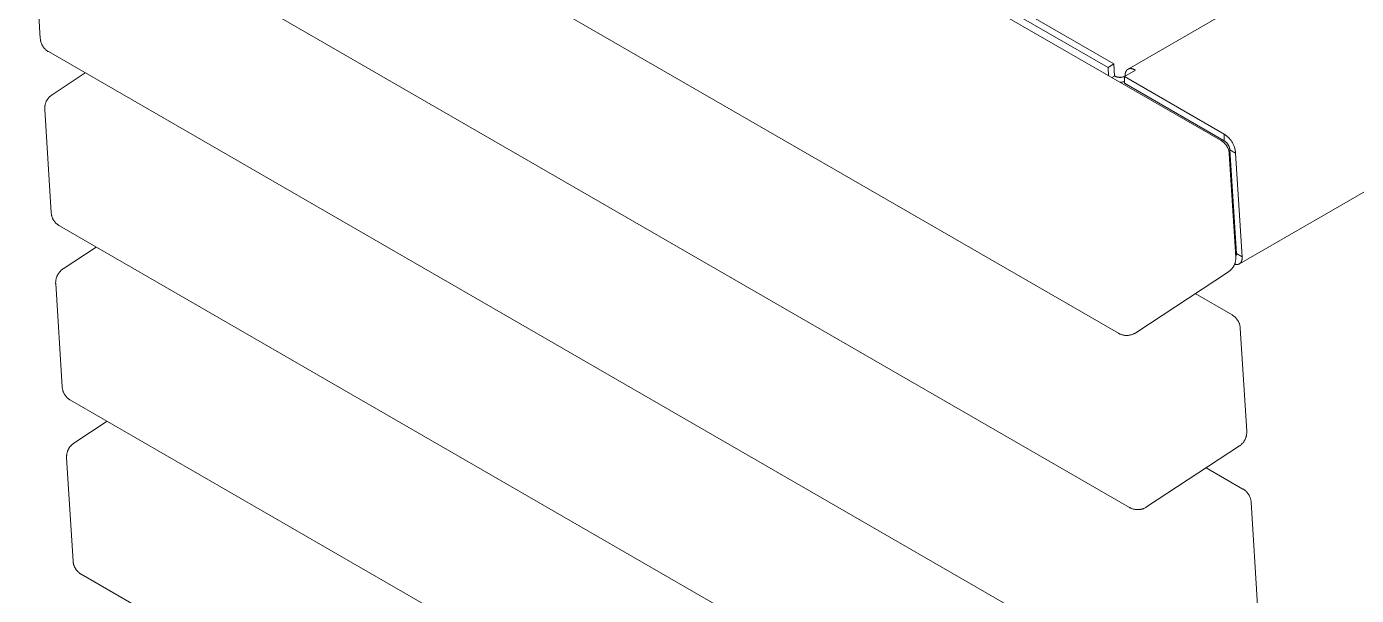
# Model space of a CAD drawing. Header units: inches. Extents: x 7 to 162, y -1 to 92.
# Drawn here: x 138.35 to 151.11, y 60.6 to 66.06 of the extents above; entities that cross this region are included whole.
import ezdxf

# ---------------------------------------------------------------- set-up
doc = ezdxf.new("R2010")
doc.units = ezdxf.units.IN
doc.layers.add('ZANO_R', color=7, linetype='Continuous', lineweight=0)

msp = doc.modelspace()

# ---------------------------------------------------------------- linework, layer by layer
at = {"layer": 'ZANO_R'}
for p, q in [((148.91989, 65.65465), (158.95943, 71.45098)), ((139.33887, 71.01437), (149.81145, 64.96803)), ((148.7275, 65.66857), (140.47199, 70.43489)), ((140.52756, 70.47146), (148.78307, 65.70514)), ((161.00943, 70.14944), (149.98794, 63.78618)), ((148.82695, 63.11924), (138.35437, 69.16559)), ((148.93187, 61.44733), (138.45929, 67.49368)), ((138.48574, 65.94835), (138.42356, 66.93911)), ((138.48616, 65.94302), (138.48574, 65.94835)), ((138.48677, 65.9377), (138.48616, 65.94302)), ((138.48756, 65.93241), (138.48677, 65.9377)), ((138.48852, 65.92715), (138.48756, 65.93241)), ((138.48966, 65.92192), (138.48852, 65.92715)), ((138.49098, 65.91674), (138.48966, 65.92192)), ((138.49248, 65.91161), (138.49098, 65.91674)), ((138.49415, 65.90652), (138.49248, 65.91161)), ((138.49599, 65.9015), (138.49415, 65.90652)), ((138.498, 65.89654), (138.49599, 65.9015)), ((138.50018, 65.89166), (138.498, 65.89654)), ((138.50252, 65.88685), (138.50018, 65.89166)), ((138.50502, 65.88212), (138.50252, 65.88685)), ((138.50768, 65.87748), (138.50502, 65.88212)), ((138.5105, 65.87294), (138.50768, 65.87748)), ((138.51347, 65.86849), (138.5105, 65.87294)), ((138.51659, 65.86415), (138.51347, 65.86849)), ((138.51986, 65.85991), (138.51659, 65.86415)), ((138.52326, 65.85579), (138.51986, 65.85991)), ((138.52681, 65.85178), (138.52326, 65.85579)), ((138.53049, 65.8479), (138.52681, 65.85178)), ((138.5343, 65.84415), (138.53049, 65.8479)), ((138.53823, 65.84052), (138.5343, 65.84415)), ((138.54229, 65.83703), (138.53823, 65.84052)), ((138.54646, 65.83369), (138.54229, 65.83703)), ((138.55074, 65.83048), (138.54646, 65.83369)), ((138.55513, 65.82742), (138.55074, 65.83048)), ((138.55962, 65.82452), (138.55513, 65.82742)), ((138.56421, 65.82177), (138.55962, 65.82452)), ((149.03678, 59.77542), (138.56421, 65.82177)), ((148.78307, 65.70514), (148.7275, 65.66857)), ((148.79047, 65.5872), (148.78307, 65.70514)), ((138.59911, 65.40868), (138.91716, 65.61799)), ((148.7275, 65.66857), (148.73237, 65.59103)), ((148.76474, 65.57234), (148.79047, 65.5872)), ((148.79386, 65.58556), (148.79047, 65.5872)), ((148.7973, 65.58404), (148.79386, 65.58556)), ((148.80079, 65.58263), (148.7973, 65.58404)), ((148.80432, 65.58134), (148.80079, 65.58263)), ((148.8079, 65.58018), (148.80432, 65.58134)), ((148.81151, 65.57913), (148.8079, 65.58018)), ((148.81516, 65.5782), (148.81151, 65.57913)), ((148.81884, 65.5774), (148.81516, 65.5782)), ((148.82254, 65.57673), (148.81884, 65.5774)), ((148.82626, 65.57617), (148.82254, 65.57673)), ((148.83, 65.57575), (148.82626, 65.57617)), ((148.83375, 65.57545), (148.83, 65.57575)), ((148.83751, 65.57528), (148.83375, 65.57545)), ((148.84127, 65.57523), (148.83751, 65.57528)), ((148.84503, 65.57531), (148.84127, 65.57523)), ((148.84879, 65.57552), (148.84503, 65.57531)), ((148.85253, 65.57585), (148.84879, 65.57552)), ((148.85627, 65.57632), (148.85253, 65.57585)), ((148.85998, 65.5769), (148.85627, 65.57632)), ((148.86368, 65.57761), (148.85998, 65.5769)), ((148.86735, 65.57845), (148.86368, 65.57761)), ((148.87098, 65.57941), (148.86735, 65.57845)), ((148.87459, 65.58049), (148.87098, 65.57941)), ((148.87815, 65.58169), (148.87459, 65.58049)), ((148.88168, 65.58301), (148.87815, 65.58169)), ((148.88515, 65.58445), (148.88168, 65.58301)), ((148.88348, 65.58301), (148.9893, 65.64411)), ((148.88348, 65.51869), (148.88348, 65.58301)), ((149.84161, 65.02983), (148.88348, 65.58301)), ((148.88858, 65.58601), (148.88515, 65.58445)), ((148.89076, 65.59282), (148.8908, 65.5956)), ((148.89079, 65.59005), (148.89076, 65.59282)), ((148.89087, 65.58727), (148.89079, 65.59005)), ((148.8908, 65.5956), (148.8909, 65.59837)), ((148.8909, 65.59837), (148.89106, 65.60114)), ((148.89106, 65.60114), (148.89129, 65.6039)), ((148.89129, 65.6039), (148.8916, 65.60666)), ((148.8916, 65.60666), (148.89198, 65.60941)), ((148.89198, 65.60941), (148.89237, 65.61183)), ((148.89237, 65.61183), (148.89283, 65.61424)), ((148.89283, 65.61424), (148.89336, 65.61664)), ((148.89336, 65.61664), (148.89396, 65.61902)), ((148.89396, 65.61902), (148.89462, 65.62138)), ((148.89462, 65.62138), (148.89536, 65.62372)), ((148.89536, 65.62372), (148.89618, 65.62604)), ((148.89618, 65.62604), (148.89661, 65.62718)), ((148.89661, 65.62718), (148.89707, 65.62832)), ((148.89707, 65.62832), (148.89794, 65.63032)), ((148.89794, 65.63032), (148.89887, 65.6323)), ((148.89887, 65.6323), (148.89936, 65.63327)), ((148.89936, 65.63327), (148.89987, 65.63424)), ((148.89987, 65.63424), (148.90039, 65.63519)), ((148.90039, 65.63519), (148.90093, 65.63614)), ((148.90093, 65.63614), (148.90149, 65.63707)), ((148.90149, 65.63707), (148.90207, 65.638)), ((148.90207, 65.638), (148.90267, 65.63891)), ((148.90267, 65.63891), (148.90328, 65.63981)), ((148.90328, 65.63981), (148.90392, 65.64069)), ((148.90392, 65.64069), (148.90457, 65.64157)), ((148.90457, 65.64157), (148.90524, 65.64243)), ((148.90524, 65.64243), (148.90592, 65.64327)), ((148.90592, 65.64327), (148.90658, 65.64404)), ((148.90658, 65.64404), (148.90725, 65.64479)), ((148.90725, 65.64479), (148.90793, 65.64553)), ((148.90793, 65.64553), (148.90864, 65.64626)), ((148.90864, 65.64626), (148.90935, 65.64697)), ((148.90935, 65.64697), (148.91008, 65.64766)), ((148.91008, 65.64766), (148.91083, 65.64834)), ((148.91083, 65.64834), (148.91159, 65.64901)), ((148.91159, 65.64901), (148.91237, 65.64965)), ((148.91237, 65.64965), (148.91315, 65.65028)), ((148.91315, 65.65028), (148.91396, 65.65089)), ((148.91396, 65.65089), (148.91477, 65.65149)), ((148.91477, 65.65149), (148.9156, 65.65206)), ((148.9156, 65.65206), (148.91644, 65.65261)), ((148.91644, 65.65261), (148.9173, 65.65315)), ((148.9173, 65.65315), (148.91816, 65.65366)), ((148.91816, 65.65366), (148.91904, 65.65415)), ((148.91904, 65.65415), (148.91993, 65.65463)), ((148.91993, 65.65463), (148.92083, 65.65508)), ((148.92083, 65.65508), (148.92174, 65.65551)), ((148.92174, 65.65551), (148.92266, 65.65592)), ((148.92266, 65.65592), (148.92359, 65.65631)), ((148.92359, 65.65631), (148.92453, 65.65668)), ((148.92453, 65.65668), (148.92548, 65.65703)), ((148.92548, 65.65703), (148.92644, 65.65735)), ((148.92644, 65.65735), (148.9274, 65.65766)), ((148.9274, 65.65766), (148.92836, 65.65795)), ((148.92836, 65.65795), (148.92934, 65.65821)), ((148.92934, 65.65821), (148.93032, 65.65846)), ((148.93032, 65.65846), (148.9313, 65.65868)), ((148.9313, 65.65868), (148.93229, 65.65888)), ((148.93229, 65.65888), (148.93328, 65.65906)), ((148.93328, 65.65906), (148.93436, 65.65924)), ((148.93436, 65.65924), (148.93544, 65.65939)), ((148.93544, 65.65939), (148.93652, 65.65952)), ((148.93652, 65.65952), (148.9376, 65.65962)), ((148.9376, 65.65962), (148.93869, 65.6597)), ((148.93869, 65.6597), (148.93978, 65.65976)), ((148.93978, 65.65976), (148.94086, 65.6598)), ((148.94086, 65.6598), (148.94195, 65.65982)), ((148.94195, 65.65982), (148.94304, 65.65982)), ((148.94304, 65.65982), (148.94413, 65.65979)), ((148.94413, 65.65979), (148.94522, 65.65975)), ((148.94522, 65.65975), (148.94631, 65.65969)), ((148.94631, 65.65969), (148.94849, 65.65951)), ((148.94849, 65.65951), (148.95065, 65.65926)), ((148.95065, 65.65926), (148.95187, 65.65908)), ((148.95187, 65.65908), (148.95308, 65.65889)), ((148.95308, 65.65889), (148.95549, 65.65844)), ((148.95549, 65.65844), (148.95789, 65.65791)), ((148.95789, 65.65791), (148.96027, 65.65731)), ((148.96027, 65.65731), (148.96263, 65.65663)), ((148.96263, 65.65663), (148.96497, 65.65589)), ((148.96497, 65.65589), (148.96728, 65.65508)), ((148.96728, 65.65508), (148.96958, 65.65421)), ((148.96958, 65.65421), (148.97215, 65.65317)), ((148.97215, 65.65317), (148.97469, 65.65205)), ((148.97469, 65.65205), (148.9772, 65.65087)), ((148.9772, 65.65087), (148.97968, 65.64963)), ((148.97968, 65.64963), (148.98213, 65.64833)), ((148.98213, 65.64833), (148.98455, 65.64697)), ((148.98455, 65.64697), (148.98694, 65.64556)), ((148.98694, 65.64556), (148.9893, 65.64411)), ((148.84611, 65.52976), (148.8386, 65.5297)), ((148.85362, 65.53003), (148.84611, 65.52976)), ((148.86112, 65.53053), (148.85362, 65.53003)), ((148.8686, 65.53125), (148.86112, 65.53053)), ((148.87605, 65.53219), (148.8686, 65.53125)), ((148.88348, 65.53335), (148.87605, 65.53219)), ((149.84161, 64.96551), (148.88348, 65.51869)), ((138.53057, 65.30446), (138.53159, 65.3097)), ((138.53159, 65.3097), (138.53278, 65.31491)), ((138.53278, 65.31491), (138.53416, 65.32008)), ((138.53416, 65.32008), (138.5357, 65.32519)), ((138.5357, 65.32519), (138.53742, 65.33025)), ((138.53742, 65.33025), (138.53931, 65.33525)), ((138.53931, 65.33525), (138.54137, 65.34018)), ((138.54137, 65.34018), (138.54359, 65.34504)), ((138.54359, 65.34504), (138.54598, 65.34982)), ((138.54598, 65.34982), (138.54852, 65.35452)), ((138.54852, 65.35452), (138.55123, 65.35913)), ((138.55123, 65.35913), (138.55409, 65.36364)), ((138.55409, 65.36364), (138.5571, 65.36806)), ((138.5571, 65.36806), (138.56026, 65.37237)), ((138.56026, 65.37237), (138.56356, 65.37656)), ((138.56356, 65.37656), (138.56701, 65.38065)), ((138.56701, 65.38065), (138.57059, 65.38462)), ((138.57059, 65.38462), (138.5743, 65.38846)), ((138.5743, 65.38846), (138.57814, 65.39217)), ((138.57814, 65.39217), (138.58211, 65.39576)), ((138.58211, 65.39576), (138.58619, 65.3992)), ((138.58619, 65.3992), (138.59039, 65.40251)), ((138.59039, 65.40251), (138.5947, 65.40567)), ((138.5947, 65.40567), (138.59911, 65.40868)), ((138.52817, 65.27788), (138.52829, 65.28322)), ((138.52824, 65.27254), (138.52817, 65.27788)), ((138.52848, 65.2672), (138.52824, 65.27254)), ((138.52829, 65.28322), (138.52859, 65.28856)), ((138.59065, 64.27643), (138.52848, 65.2672)), ((138.52859, 65.28856), (138.52907, 65.29388)), ((138.52907, 65.29388), (138.52973, 65.29918)), ((138.52973, 65.29918), (138.53057, 65.30446)), ((149.81145, 64.96803), (149.81603, 64.96527)), ((149.81603, 64.96527), (149.82052, 64.96237)), ((149.82052, 64.96237), (149.82491, 64.95931)), ((149.82491, 64.95931), (149.8292, 64.9561)), ((149.8292, 64.9561), (149.83337, 64.95276)), ((149.83337, 64.95276), (149.83742, 64.94927)), ((149.83742, 64.94927), (149.84136, 64.94564)), ((149.84136, 64.94564), (149.84517, 64.94189)), ((149.84161, 65.02983), (149.84843, 65.0254)), ((149.84161, 64.96551), (149.84161, 65.02983)), ((149.84488, 64.96348), (149.84161, 64.96551)), ((149.84809, 64.96133), (149.84488, 64.96348)), ((149.84517, 64.94189), (149.84885, 64.93801)), ((149.85121, 64.95907), (149.84809, 64.96133)), ((149.84843, 65.0254), (149.85509, 65.02073)), ((149.84885, 64.93801), (149.85239, 64.934)), ((149.85426, 64.95671), (149.85121, 64.95907)), ((149.85239, 64.934), (149.8558, 64.92988)), ((149.85723, 64.95424), (149.85426, 64.95671)), ((149.85509, 65.02073), (149.86159, 65.01583)), ((149.8558, 64.92988), (149.85906, 64.92564)), ((149.8601, 64.95167), (149.85723, 64.95424)), ((149.85906, 64.92564), (149.86218, 64.9213)), ((149.86289, 64.94901), (149.8601, 64.95167)), ((149.86159, 65.01583), (149.86792, 65.01072)), ((149.86558, 64.94624), (149.86289, 64.94901)), ((149.86817, 64.94339), (149.86558, 64.94624)), ((149.86792, 65.01072), (149.87406, 65.00538)), ((149.87066, 64.94045), (149.86817, 64.94339)), ((149.87305, 64.93742), (149.87066, 64.94045)), ((149.87533, 64.93431), (149.87305, 64.93742)), ((149.87406, 65.00538), (149.88001, 64.99983)), ((149.87751, 64.93113), (149.87533, 64.93431)), ((149.87957, 64.92787), (149.87751, 64.93113)), ((149.88151, 64.92454), (149.87957, 64.92787)), ((149.88001, 64.99983), (149.88577, 64.99408)), ((149.88334, 64.92114), (149.88151, 64.92454)), ((149.88577, 64.99408), (149.89132, 64.98814)), ((149.89132, 64.98814), (149.89667, 64.982)), ((149.89667, 64.982), (149.90179, 64.97568)), ((149.90179, 64.97568), (149.9067, 64.96919)), ((149.9067, 64.96919), (149.91137, 64.96253)), ((149.91137, 64.96253), (149.91581, 64.95572)), ((149.91581, 64.95572), (149.92002, 64.94875)), ((149.92002, 64.94875), (149.92397, 64.94164)), ((149.92397, 64.94164), (149.92768, 64.9344)), ((149.92768, 64.9344), (149.93114, 64.92703)), ((149.93114, 64.92703), (149.93433, 64.91955)), ((149.86218, 64.9213), (149.86516, 64.91685)), ((149.86516, 64.91685), (149.86797, 64.91231)), ((149.86797, 64.91231), (149.87064, 64.90767)), ((149.87064, 64.90767), (149.87314, 64.90294)), ((149.87314, 64.90294), (149.87548, 64.89813)), ((149.87548, 64.89813), (149.87766, 64.89325)), ((149.87766, 64.89325), (149.87967, 64.88829)), ((149.87967, 64.88829), (149.88151, 64.88327)), ((149.88151, 64.88327), (149.88318, 64.87819)), ((149.88318, 64.87819), (149.88467, 64.87305)), ((149.88506, 64.91769), (149.88334, 64.92114)), ((149.88467, 64.87305), (149.88599, 64.86787)), ((149.88665, 64.91418), (149.88506, 64.91769)), ((149.88599, 64.86787), (149.88713, 64.86264)), ((149.88811, 64.91061), (149.88665, 64.91418)), ((149.88713, 64.86264), (149.8881, 64.85738)), ((149.8881, 64.85738), (149.88889, 64.85209)), ((149.88946, 64.907), (149.88811, 64.91061)), ((149.88889, 64.85209), (149.88949, 64.84678)), ((149.89067, 64.90334), (149.88946, 64.907)), ((149.88949, 64.84678), (149.88992, 64.84144)), ((149.88992, 64.84144), (149.95209, 63.85068)), ((149.89176, 64.89964), (149.89067, 64.90334)), ((149.89272, 64.8959), (149.89176, 64.89964)), ((149.89355, 64.89214), (149.89272, 64.8959)), ((149.89425, 64.88834), (149.89355, 64.89214)), ((149.89481, 64.88453), (149.89425, 64.88834)), ((149.89525, 64.8807), (149.89481, 64.88453)), ((149.89525, 64.8807), (149.95095, 64.84854)), ((149.95781, 63.88373), (149.89525, 64.8807)), ((149.93433, 64.91955), (149.93727, 64.91196)), ((149.93727, 64.91196), (149.93994, 64.90427)), ((149.93994, 64.90427), (149.94234, 64.8965)), ((149.94234, 64.8965), (149.94446, 64.88865)), ((149.94446, 64.88865), (149.94632, 64.88072)), ((149.94632, 64.88072), (149.9479, 64.87274)), ((149.9479, 64.87274), (149.9492, 64.86471)), ((149.9492, 64.86471), (149.95021, 64.85664)), ((149.95021, 64.85664), (149.95095, 64.84854)), ((149.95095, 64.84854), (150.01352, 63.85157)), ((138.59108, 64.2711), (138.59065, 64.27643)), ((138.59169, 64.26579), (138.59108, 64.2711)), ((138.59247, 64.2605), (138.59169, 64.26579)), ((138.59344, 64.25524), (138.59247, 64.2605)), ((138.59458, 64.25001), (138.59344, 64.25524)), ((138.5959, 64.24483), (138.59458, 64.25001)), ((138.5974, 64.23969), (138.5959, 64.24483)), ((138.59906, 64.23461), (138.5974, 64.23969)), ((138.60091, 64.22959), (138.59906, 64.23461)), ((138.60291, 64.22463), (138.60091, 64.22959)), ((138.60509, 64.21975), (138.60291, 64.22463)), ((138.60743, 64.21494), (138.60509, 64.21975)), ((138.60994, 64.21021), (138.60743, 64.21494)), ((138.6126, 64.20557), (138.60994, 64.21021)), ((138.61542, 64.20103), (138.6126, 64.20557)), ((138.61839, 64.19658), (138.61542, 64.20103)), ((138.62151, 64.19223), (138.61839, 64.19658)), ((138.62477, 64.188), (138.62151, 64.19223)), ((138.62818, 64.18388), (138.62477, 64.188)), ((138.63173, 64.17987), (138.62818, 64.18388)), ((138.63541, 64.17599), (138.63173, 64.17987)), ((138.63922, 64.17223), (138.63541, 64.17599)), ((138.64315, 64.16861), (138.63922, 64.17223)), ((138.64721, 64.16512), (138.64315, 64.16861)), ((138.65138, 64.16177), (138.64721, 64.16512)), ((138.65566, 64.15857), (138.65138, 64.16177)), ((138.66005, 64.15551), (138.65566, 64.15857)), ((138.66454, 64.15261), (138.66005, 64.15551)), ((138.66912, 64.14985), (138.66454, 64.15261)), ((149.1417, 58.10351), (138.66912, 64.14985)), ((149.94183, 64.13846), (149.93431, 64.13412)), ((138.70403, 63.73677), (139.02208, 63.94607)), ((149.93921, 63.7777), (149.93698, 63.77284)), ((149.94126, 63.78263), (149.93921, 63.7777)), ((149.94304, 63.78184), (149.94117, 63.78239)), ((149.94315, 63.78763), (149.94126, 63.78263)), ((149.94493, 63.78132), (149.94304, 63.78184)), ((149.94487, 63.79269), (149.94315, 63.78763)), ((149.94642, 63.7978), (149.94487, 63.79269)), ((149.94682, 63.78086), (149.94493, 63.78132)), ((149.94779, 63.80297), (149.94642, 63.7978)), ((149.94873, 63.78044), (149.94682, 63.78086)), ((149.94898, 63.80817), (149.94779, 63.80297)), ((149.95065, 63.78007), (149.94873, 63.78044)), ((149.95, 63.81342), (149.94898, 63.80817)), ((149.95084, 63.8187), (149.95, 63.81342)), ((149.95257, 63.77975), (149.95065, 63.78007)), ((149.9515, 63.824), (149.95084, 63.8187)), ((149.95198, 63.82932), (149.9515, 63.824)), ((149.95167, 63.85747), (149.95237, 63.85851)), ((149.95228, 63.83466), (149.95198, 63.82932)), ((149.95209, 63.85068), (149.95234, 63.84534)), ((149.9524, 63.84), (149.95228, 63.83466)), ((149.95234, 63.84534), (149.9524, 63.84)), ((149.95237, 63.85851), (149.95303, 63.85958)), ((149.95451, 63.77949), (149.95257, 63.77975)), ((149.95303, 63.85958), (149.95366, 63.86067)), ((149.95366, 63.86067), (149.95425, 63.86178)), ((149.95425, 63.86178), (149.9548, 63.86291)), ((149.95645, 63.77928), (149.95451, 63.77949)), ((149.9548, 63.86291), (149.95531, 63.86405)), ((149.95531, 63.86405), (149.95578, 63.86522)), ((149.95578, 63.86522), (149.95621, 63.86639)), ((149.95621, 63.86639), (149.9566, 63.86759)), ((149.95828, 63.77914), (149.95645, 63.77928)), ((149.9566, 63.86759), (149.95695, 63.86879)), ((149.95695, 63.86879), (149.95726, 63.87001)), ((149.95726, 63.87001), (149.95752, 63.87124)), ((149.95752, 63.87124), (149.95774, 63.87247)), ((149.95774, 63.87247), (149.95792, 63.87372)), ((149.95798, 63.88248), (149.95781, 63.88373)), ((150.01352, 63.85157), (149.95781, 63.88373)), ((149.95792, 63.87372), (149.95806, 63.87497)), ((149.9581, 63.88124), (149.95798, 63.88248)), ((149.95806, 63.87497), (149.95815, 63.87622)), ((149.95818, 63.87998), (149.9581, 63.88124)), ((149.95815, 63.87622), (149.9582, 63.87747)), ((149.95821, 63.87873), (149.95818, 63.87998)), ((149.9582, 63.87747), (149.95821, 63.87873)), ((149.96012, 63.77905), (149.95828, 63.77914)), ((149.96196, 63.77902), (149.96012, 63.77905)), ((149.9638, 63.77905), (149.96196, 63.77902)), ((149.96563, 63.77914), (149.9638, 63.77905)), ((149.96746, 63.77929), (149.96563, 63.77914)), ((149.96838, 63.77938), (149.96746, 63.77929)), ((149.96929, 63.7795), (149.96838, 63.77938)), ((149.9702, 63.77963), (149.96929, 63.7795)), ((149.9711, 63.77978), (149.9702, 63.77963)), ((149.97195, 63.77993), (149.9711, 63.77978)), ((149.97279, 63.7801), (149.97195, 63.77993)), ((149.97363, 63.78029), (149.97279, 63.7801)), ((149.97447, 63.78048), (149.97363, 63.78029)), ((149.9753, 63.7807), (149.97447, 63.78048)), ((149.97613, 63.78093), (149.9753, 63.7807)), ((149.97695, 63.78117), (149.97613, 63.78093)), ((149.97777, 63.78143), (149.97695, 63.78117)), ((149.97859, 63.7817), (149.97777, 63.78143)), ((149.97939, 63.78199), (149.97859, 63.7817)), ((149.9802, 63.7823), (149.97939, 63.78199)), ((149.981, 63.78262), (149.9802, 63.7823)), ((149.98179, 63.78295), (149.981, 63.78262)), ((149.98257, 63.7833), (149.98179, 63.78295)), ((149.98335, 63.78367), (149.98257, 63.7833)), ((149.98412, 63.78405), (149.98335, 63.78367)), ((149.98483, 63.78441), (149.98412, 63.78405)), ((149.98553, 63.7848), (149.98483, 63.78441)), ((149.98623, 63.78519), (149.98553, 63.7848)), ((149.98691, 63.7856), (149.98623, 63.78519)), ((149.98759, 63.78601), (149.98691, 63.7856)), ((149.98827, 63.78645), (149.98759, 63.78601)), ((149.98893, 63.78689), (149.98827, 63.78645)), ((149.98959, 63.78734), (149.98893, 63.78689)), ((149.99024, 63.78781), (149.98959, 63.78734)), ((149.99088, 63.78829), (149.99024, 63.78781)), ((149.99151, 63.78878), (149.99088, 63.78829)), ((149.99213, 63.78928), (149.99151, 63.78878)), ((149.99275, 63.78979), (149.99213, 63.78928)), ((149.99335, 63.79032), (149.99275, 63.78979)), ((149.99395, 63.79085), (149.99335, 63.79032)), ((149.99453, 63.79139), (149.99395, 63.79085)), ((149.99517, 63.79201), (149.99453, 63.79139)), ((149.9958, 63.79264), (149.99517, 63.79201)), ((149.99642, 63.79328), (149.9958, 63.79264)), ((149.99702, 63.79393), (149.99642, 63.79328)), ((149.99761, 63.79459), (149.99702, 63.79393)), ((149.99819, 63.79526), (149.99761, 63.79459)), ((149.99876, 63.79595), (149.99819, 63.79526)), ((149.99932, 63.79664), (149.99876, 63.79595)), ((150.00039, 63.79806), (149.99932, 63.79664)), ((150.00142, 63.79951), (150.00039, 63.79806)), ((150.0024, 63.80099), (150.00142, 63.79951)), ((150.00333, 63.80251), (150.0024, 63.80099)), ((150.00429, 63.8042), (150.00333, 63.80251)), ((150.0052, 63.80591), (150.00429, 63.8042)), ((150.00605, 63.80766), (150.0052, 63.80591)), ((150.00685, 63.80943), (150.00605, 63.80766)), ((150.0076, 63.81123), (150.00685, 63.80943)), ((150.00829, 63.81304), (150.0076, 63.81123)), ((150.00894, 63.81488), (150.00829, 63.81304)), ((150.00954, 63.81672), (150.00894, 63.81488)), ((150.01015, 63.8188), (150.00954, 63.81672)), ((150.0107, 63.82088), (150.01015, 63.8188)), ((150.0112, 63.82298), (150.0107, 63.82088)), ((150.01165, 63.82509), (150.0112, 63.82298)), ((150.01205, 63.82722), (150.01165, 63.82509)), ((150.01239, 63.82935), (150.01205, 63.82722)), ((150.0127, 63.83149), (150.01239, 63.82935)), ((150.01295, 63.83363), (150.0127, 63.83149)), ((150.01317, 63.83586), (150.01295, 63.83363)), ((150.01335, 63.8381), (150.01317, 63.83586)), ((150.01348, 63.84034), (150.01335, 63.8381)), ((150.01357, 63.84259), (150.01348, 63.84034)), ((150.01352, 63.85157), (150.01362, 63.84708)), ((150.01361, 63.84483), (150.01357, 63.84259)), ((150.01362, 63.84708), (150.01361, 63.84483)), ((138.6377, 63.643), (138.63907, 63.64816)), ((138.63907, 63.64816), (138.64062, 63.65328)), ((138.64062, 63.65328), (138.64234, 63.65834)), ((138.64234, 63.65834), (138.64423, 63.66334)), ((138.64423, 63.66334), (138.64628, 63.66827)), ((138.64628, 63.66827), (138.64851, 63.67313)), ((138.64851, 63.67313), (138.65089, 63.67791)), ((138.65089, 63.67791), (138.65344, 63.68261)), ((138.65344, 63.68261), (138.65615, 63.68722)), ((138.65615, 63.68722), (138.65901, 63.69173)), ((138.65901, 63.69173), (138.66202, 63.69614)), ((138.66202, 63.69614), (138.66518, 63.70045)), ((138.66518, 63.70045), (138.66848, 63.70465)), ((138.66848, 63.70465), (138.67193, 63.70874)), ((138.67193, 63.70874), (138.67551, 63.7127)), ((138.67551, 63.7127), (138.67922, 63.71655)), ((138.67922, 63.71655), (138.68306, 63.72026)), ((138.68306, 63.72026), (138.68703, 63.72384)), ((138.68703, 63.72384), (138.69111, 63.72729)), ((138.69111, 63.72729), (138.69531, 63.73059)), ((138.69531, 63.73059), (138.69962, 63.73375)), ((138.69962, 63.73375), (138.70403, 63.73677)), ((149.88146, 63.7092), (148.99235, 63.12408)), ((149.88587, 63.71221), (149.88146, 63.7092)), ((149.89018, 63.71537), (149.88587, 63.71221)), ((149.89438, 63.71868), (149.89018, 63.71537)), ((149.89846, 63.72212), (149.89438, 63.71868)), ((149.90243, 63.72571), (149.89846, 63.72212)), ((149.90627, 63.72942), (149.90243, 63.72571)), ((149.90998, 63.73326), (149.90627, 63.72942)), ((149.91356, 63.73723), (149.90998, 63.73326)), ((149.91701, 63.74131), (149.91356, 63.73723)), ((149.92031, 63.74551), (149.91701, 63.74131)), ((149.92347, 63.74982), (149.92031, 63.74551)), ((149.92648, 63.75424), (149.92347, 63.74982)), ((149.92934, 63.75875), (149.92648, 63.75424)), ((149.93205, 63.76336), (149.92934, 63.75875)), ((149.9346, 63.76806), (149.93205, 63.76336)), ((149.93698, 63.77284), (149.9346, 63.76806)), ((138.63309, 63.60597), (138.63321, 63.61131)), ((138.63315, 63.60062), (138.63309, 63.60597)), ((138.6334, 63.59529), (138.63315, 63.60062)), ((138.63321, 63.61131), (138.63351, 63.61664)), ((138.69557, 62.60452), (138.6334, 63.59529)), ((138.63351, 63.61664), (138.63399, 63.62197)), ((138.63399, 63.62197), (138.63465, 63.62727)), ((138.63465, 63.62727), (138.63549, 63.63255)), ((138.63549, 63.63255), (138.63651, 63.63779)), ((138.63651, 63.63779), (138.6377, 63.643)), ((149.56341, 63.49989), (149.91637, 63.29611)), ((149.91637, 63.29611), (149.92095, 63.29336)), ((149.92095, 63.29336), (149.92544, 63.29045)), ((149.92544, 63.29045), (149.92983, 63.2874)), ((149.92983, 63.2874), (149.93411, 63.28419)), ((149.93411, 63.28419), (149.93828, 63.28084)), ((149.93828, 63.28084), (149.94234, 63.27736)), ((149.94234, 63.27736), (149.94627, 63.27373)), ((149.94627, 63.27373), (149.95008, 63.26998)), ((149.95008, 63.26998), (149.95376, 63.2661)), ((149.95376, 63.2661), (149.95731, 63.26209)), ((149.95731, 63.26209), (149.96072, 63.25797)), ((149.96072, 63.25797), (149.96398, 63.25373)), ((149.96398, 63.25373), (149.9671, 63.24939)), ((149.9671, 63.24939), (149.97007, 63.24494)), ((149.97007, 63.24494), (149.97289, 63.24039)), ((149.97289, 63.24039), (149.97555, 63.23576)), ((149.97555, 63.23576), (149.97806, 63.23103)), ((149.97806, 63.23103), (149.9804, 63.22622)), ((149.9804, 63.22622), (149.98257, 63.22133)), ((149.98257, 63.22133), (149.98458, 63.21638)), ((149.98458, 63.21638), (149.98642, 63.21135)), ((149.98642, 63.21135), (149.98809, 63.20627)), ((149.98809, 63.20627), (149.98959, 63.20114)), ((149.98959, 63.20114), (149.99091, 63.19595)), ((149.99091, 63.19595), (149.99205, 63.19073)), ((149.99205, 63.19073), (149.99302, 63.18547)), ((149.99302, 63.18547), (149.9938, 63.18018)), ((149.9938, 63.18018), (149.99441, 63.17486)), ((149.99441, 63.17486), (149.99484, 63.16953)), ((149.99484, 63.16953), (150.05701, 62.17877)), ((148.83171, 63.1166), (148.82695, 63.11924)), ((148.83656, 63.11413), (148.83171, 63.1166)), ((148.84149, 63.11183), (148.83656, 63.11413)), ((148.8465, 63.10969), (148.84149, 63.11183)), ((148.85158, 63.10773), (148.8465, 63.10969)), ((148.85672, 63.10595), (148.85158, 63.10773)), ((148.86193, 63.10435), (148.85672, 63.10595)), ((148.86718, 63.10292), (148.86193, 63.10435)), ((148.87248, 63.10168), (148.86718, 63.10292)), ((148.87782, 63.10063), (148.87248, 63.10168)), ((148.88319, 63.09976), (148.87782, 63.10063)), ((148.88859, 63.09907), (148.88319, 63.09976)), ((148.89401, 63.09857), (148.88859, 63.09907)), ((148.89945, 63.09826), (148.89401, 63.09857)), ((148.90489, 63.09814), (148.89945, 63.09826)), ((148.91033, 63.0982), (148.90489, 63.09814)), ((148.91577, 63.09846), (148.91033, 63.0982)), ((148.9212, 63.0989), (148.91577, 63.09846)), ((148.9266, 63.09952), (148.9212, 63.0989)), ((148.93199, 63.10034), (148.9266, 63.09952)), ((148.93734, 63.10134), (148.93199, 63.10034)), ((148.94265, 63.10252), (148.93734, 63.10134)), ((148.94792, 63.10389), (148.94265, 63.10252)), ((148.95314, 63.10544), (148.94792, 63.10389)), ((148.9583, 63.10716), (148.95314, 63.10544)), ((148.9634, 63.10907), (148.9583, 63.10716)), ((148.96843, 63.11115), (148.9634, 63.10907)), ((148.97339, 63.1134), (148.96843, 63.11115)), ((148.97826, 63.11582), (148.97339, 63.1134)), ((148.98305, 63.11841), (148.97826, 63.11582)), ((148.98775, 63.12117), (148.98305, 63.11841)), ((148.99235, 63.12408), (148.98775, 63.12117)), ((138.696, 62.59919), (138.69557, 62.60452)), ((138.6966, 62.59388), (138.696, 62.59919)), ((138.69739, 62.58859), (138.6966, 62.59388)), ((138.69835, 62.58333), (138.69739, 62.58859)), ((138.6995, 62.5781), (138.69835, 62.58333)), ((138.70082, 62.57292), (138.6995, 62.5781)), ((138.70231, 62.56778), (138.70082, 62.57292)), ((138.70398, 62.5627), (138.70231, 62.56778)), ((138.70582, 62.55768), (138.70398, 62.5627)), ((138.70783, 62.55272), (138.70582, 62.55768)), ((138.71001, 62.54784), (138.70783, 62.55272)), ((138.71235, 62.54303), (138.71001, 62.54784)), ((138.71485, 62.5383), (138.71235, 62.54303)), ((138.71752, 62.53366), (138.71485, 62.5383)), ((138.72033, 62.52911), (138.71752, 62.53366)), ((138.7233, 62.52467), (138.72033, 62.52911)), ((138.72642, 62.52032), (138.7233, 62.52467)), ((138.72969, 62.51609), (138.72642, 62.52032)), ((138.7331, 62.51196), (138.72969, 62.51609)), ((138.73664, 62.50796), (138.7331, 62.51196)), ((138.74032, 62.50408), (138.73664, 62.50796)), ((138.74413, 62.50032), (138.74032, 62.50408)), ((138.74807, 62.4967), (138.74413, 62.50032)), ((138.75212, 62.49321), (138.74807, 62.4967)), ((138.75629, 62.48986), (138.75212, 62.49321)), ((138.76058, 62.48666), (138.75629, 62.48986)), ((138.76496, 62.4836), (138.76058, 62.48666)), ((138.76945, 62.48069), (138.76496, 62.4836)), ((138.77404, 62.47794), (138.76945, 62.48069)), ((149.24662, 56.4316), (138.77404, 62.47794)), ((138.80895, 62.06486), (139.127, 62.27416)), ((150.04979, 62.12077), (150.04807, 62.11571)), ((150.05133, 62.12589), (150.04979, 62.12077)), ((150.0527, 62.13105), (150.05133, 62.12589)), ((150.0539, 62.13626), (150.0527, 62.13105)), ((150.05492, 62.14151), (150.0539, 62.13626)), ((150.05576, 62.14679), (150.05492, 62.14151)), ((150.05642, 62.15209), (150.05576, 62.14679)), ((150.0569, 62.15741), (150.05642, 62.15209)), ((150.0572, 62.16275), (150.0569, 62.15741)), ((150.05701, 62.17877), (150.05725, 62.17343)), ((150.05732, 62.16809), (150.0572, 62.16275)), ((150.05725, 62.17343), (150.05732, 62.16809)), ((138.74725, 61.98643), (138.74914, 61.99143)), ((138.74914, 61.99143), (138.7512, 61.99636)), ((138.7512, 61.99636), (138.75342, 62.00122)), ((138.75342, 62.00122), (138.75581, 62.006)), ((138.75581, 62.006), (138.75836, 62.0107)), ((138.75836, 62.0107), (138.76106, 62.0153)), ((138.76106, 62.0153), (138.76392, 62.01982)), ((138.76392, 62.01982), (138.76693, 62.02423)), ((138.76693, 62.02423), (138.77009, 62.02854)), ((138.77009, 62.02854), (138.7734, 62.03274)), ((138.7734, 62.03274), (138.77684, 62.03683)), ((138.77684, 62.03683), (138.78042, 62.04079)), ((138.78042, 62.04079), (138.78414, 62.04464)), ((138.78414, 62.04464), (138.78798, 62.04835)), ((138.78798, 62.04835), (138.79194, 62.05193)), ((138.79194, 62.05193), (138.79603, 62.05538)), ((138.79603, 62.05538), (138.80023, 62.05868)), ((138.80023, 62.05868), (138.80453, 62.06184)), ((138.80453, 62.06184), (138.80895, 62.06486)), ((149.98637, 62.03729), (149.09726, 61.45217)), ((149.99079, 62.0403), (149.98637, 62.03729)), ((149.9951, 62.04346), (149.99079, 62.0403)), ((149.99929, 62.04677), (149.9951, 62.04346)), ((150.00338, 62.05021), (149.99929, 62.04677)), ((150.00734, 62.05379), (150.00338, 62.05021)), ((150.01119, 62.05751), (150.00734, 62.05379)), ((150.0149, 62.06135), (150.01119, 62.05751)), ((150.01848, 62.06532), (150.0149, 62.06135)), ((150.02192, 62.0694), (150.01848, 62.06532)), ((150.02523, 62.0736), (150.02192, 62.0694)), ((150.02839, 62.07791), (150.02523, 62.0736)), ((150.0314, 62.08233), (150.02839, 62.07791)), ((150.03426, 62.08684), (150.0314, 62.08233)), ((150.03696, 62.09145), (150.03426, 62.08684)), ((150.03951, 62.09614), (150.03696, 62.09145)), ((150.0419, 62.10093), (150.03951, 62.09614)), ((150.04412, 62.10578), (150.0419, 62.10093)), ((150.04618, 62.11072), (150.04412, 62.10578)), ((150.04807, 62.11571), (150.04618, 62.11072)), ((138.73801, 61.93405), (138.73813, 61.9394)), ((138.73807, 61.92871), (138.73801, 61.93405)), ((138.73831, 61.92337), (138.73807, 61.92871)), ((138.73813, 61.9394), (138.73842, 61.94473)), ((138.80049, 60.93261), (138.73831, 61.92337)), ((138.73842, 61.94473), (138.7389, 61.95005)), ((138.7389, 61.95005), (138.73956, 61.95536)), ((138.73956, 61.95536), (138.7404, 61.96063)), ((138.7404, 61.96063), (138.74142, 61.96588)), ((138.74142, 61.96588), (138.74262, 61.97109)), ((138.74262, 61.97109), (138.74399, 61.97625)), ((138.74399, 61.97625), (138.74553, 61.98137)), ((138.74553, 61.98137), (138.74725, 61.98643)), ((149.66833, 61.82798), (150.02128, 61.6242)), ((150.02128, 61.6242), (150.02587, 61.62145)), ((150.02587, 61.62145), (150.03036, 61.61854)), ((150.03036, 61.61854), (150.03475, 61.61548)), ((150.03475, 61.61548), (150.03903, 61.61228)), ((150.03903, 61.61228), (150.0432, 61.60893)), ((150.0432, 61.60893), (150.04726, 61.60544)), ((150.04726, 61.60544), (150.05119, 61.60182)), ((150.05119, 61.60182), (150.055, 61.59807)), ((150.055, 61.59807), (150.05868, 61.59418)), ((150.05868, 61.59418), (150.06222, 61.59018)), ((150.06222, 61.59018), (150.06563, 61.58606)), ((150.06563, 61.58606), (150.0689, 61.58182)), ((150.0689, 61.58182), (150.07202, 61.57748)), ((150.07202, 61.57748), (150.07499, 61.57303)), ((150.07499, 61.57303), (150.07781, 61.56848)), ((150.07781, 61.56848), (150.08047, 61.56384)), ((150.08047, 61.56384), (150.08297, 61.55912)), ((150.08297, 61.55912), (150.08531, 61.55431)), ((150.08531, 61.55431), (150.08749, 61.54942)), ((150.08749, 61.54942), (150.0895, 61.54446)), ((150.0895, 61.54446), (150.09134, 61.53944)), ((150.09134, 61.53944), (150.09301, 61.53436)), ((150.09301, 61.53436), (150.0945, 61.52923)), ((150.0945, 61.52923), (150.09582, 61.52404)), ((150.09582, 61.52404), (150.09697, 61.51882)), ((150.09697, 61.51882), (150.09793, 61.51356)), ((150.09793, 61.51356), (150.09872, 61.50827)), ((150.09872, 61.50827), (150.09933, 61.50295)), ((150.09933, 61.50295), (150.09975, 61.49762)), ((150.09975, 61.49762), (150.16192, 60.50686)), ((148.93663, 61.44469), (148.93187, 61.44733)), ((148.94148, 61.44222), (148.93663, 61.44469)), ((148.94641, 61.43991), (148.94148, 61.44222)), ((148.95142, 61.43778), (148.94641, 61.43991)), ((148.9565, 61.43582), (148.95142, 61.43778)), ((148.96164, 61.43404), (148.9565, 61.43582)), ((148.96684, 61.43244), (148.96164, 61.43404)), ((148.9721, 61.43101), (148.96684, 61.43244)), ((148.9774, 61.42977), (148.9721, 61.43101)), ((148.98274, 61.42872), (148.9774, 61.42977)), ((148.98811, 61.42784), (148.98274, 61.42872)), ((148.99351, 61.42716), (148.98811, 61.42784)), ((148.99893, 61.42666), (148.99351, 61.42716)), ((149.00437, 61.42635), (148.99893, 61.42666)), ((149.00981, 61.42623), (149.00437, 61.42635)), ((149.01525, 61.42629), (149.00981, 61.42623)), ((149.02069, 61.42654), (149.01525, 61.42629)), ((149.02611, 61.42698), (149.02069, 61.42654)), ((149.03152, 61.42761), (149.02611, 61.42698)), ((149.0369, 61.42843), (149.03152, 61.42761)), ((149.04225, 61.42943), (149.0369, 61.42843)), ((149.04757, 61.43061), (149.04225, 61.42943)), ((149.05284, 61.43198), (149.04757, 61.43061)), ((149.05806, 61.43352), (149.05284, 61.43198)), ((149.06322, 61.43525), (149.05806, 61.43352)), ((149.06832, 61.43716), (149.06322, 61.43525)), ((149.07335, 61.43924), (149.06832, 61.43716)), ((149.0783, 61.44149), (149.07335, 61.43924)), ((149.08318, 61.44391), (149.0783, 61.44149)), ((149.08797, 61.4465), (149.08318, 61.44391)), ((149.09266, 61.44925), (149.08797, 61.4465)), ((149.09726, 61.45217), (149.09266, 61.44925)), ((138.80091, 60.92728), (138.80049, 60.93261)), ((138.80152, 60.92196), (138.80091, 60.92728)), ((138.8023, 60.91667), (138.80152, 60.92196)), ((138.80327, 60.91141), (138.8023, 60.91667)), ((138.80441, 60.90619), (138.80327, 60.91141)), ((138.80573, 60.901), (138.80441, 60.90619)), ((138.80723, 60.89587), (138.80573, 60.901)), ((138.8089, 60.89079), (138.80723, 60.89587)), ((138.81074, 60.88577), (138.8089, 60.89079)), ((138.81275, 60.88081), (138.81074, 60.88577)), ((138.81492, 60.87592), (138.81275, 60.88081)), ((138.81727, 60.87111), (138.81492, 60.87592)), ((138.81977, 60.86639), (138.81727, 60.87111)), ((138.82243, 60.86175), (138.81977, 60.86639)), ((138.82525, 60.8572), (138.82243, 60.86175)), ((138.82822, 60.85275), (138.82525, 60.8572)), ((138.83134, 60.84841), (138.82822, 60.85275)), ((138.83461, 60.84417), (138.83134, 60.84841)), ((138.83801, 60.84005), (138.83461, 60.84417)), ((138.84156, 60.83605), (138.83801, 60.84005)), ((138.84524, 60.83216), (138.84156, 60.83605)), ((138.84905, 60.82841), (138.84524, 60.83216)), ((138.85298, 60.82479), (138.84905, 60.82841)), ((138.85704, 60.8213), (138.85298, 60.82479)), ((138.86121, 60.81795), (138.85704, 60.8213)), ((138.86549, 60.81475), (138.86121, 60.81795)), ((138.86988, 60.81169), (138.86549, 60.81475)), ((138.87437, 60.80878), (138.86988, 60.81169)), ((138.87896, 60.80603), (138.87437, 60.80878)), ((149.35153, 54.75968), (138.87896, 60.80603))]:
    msp.add_line(p, q, dxfattribs=at)

doc.saveas('drawing.dxf')
